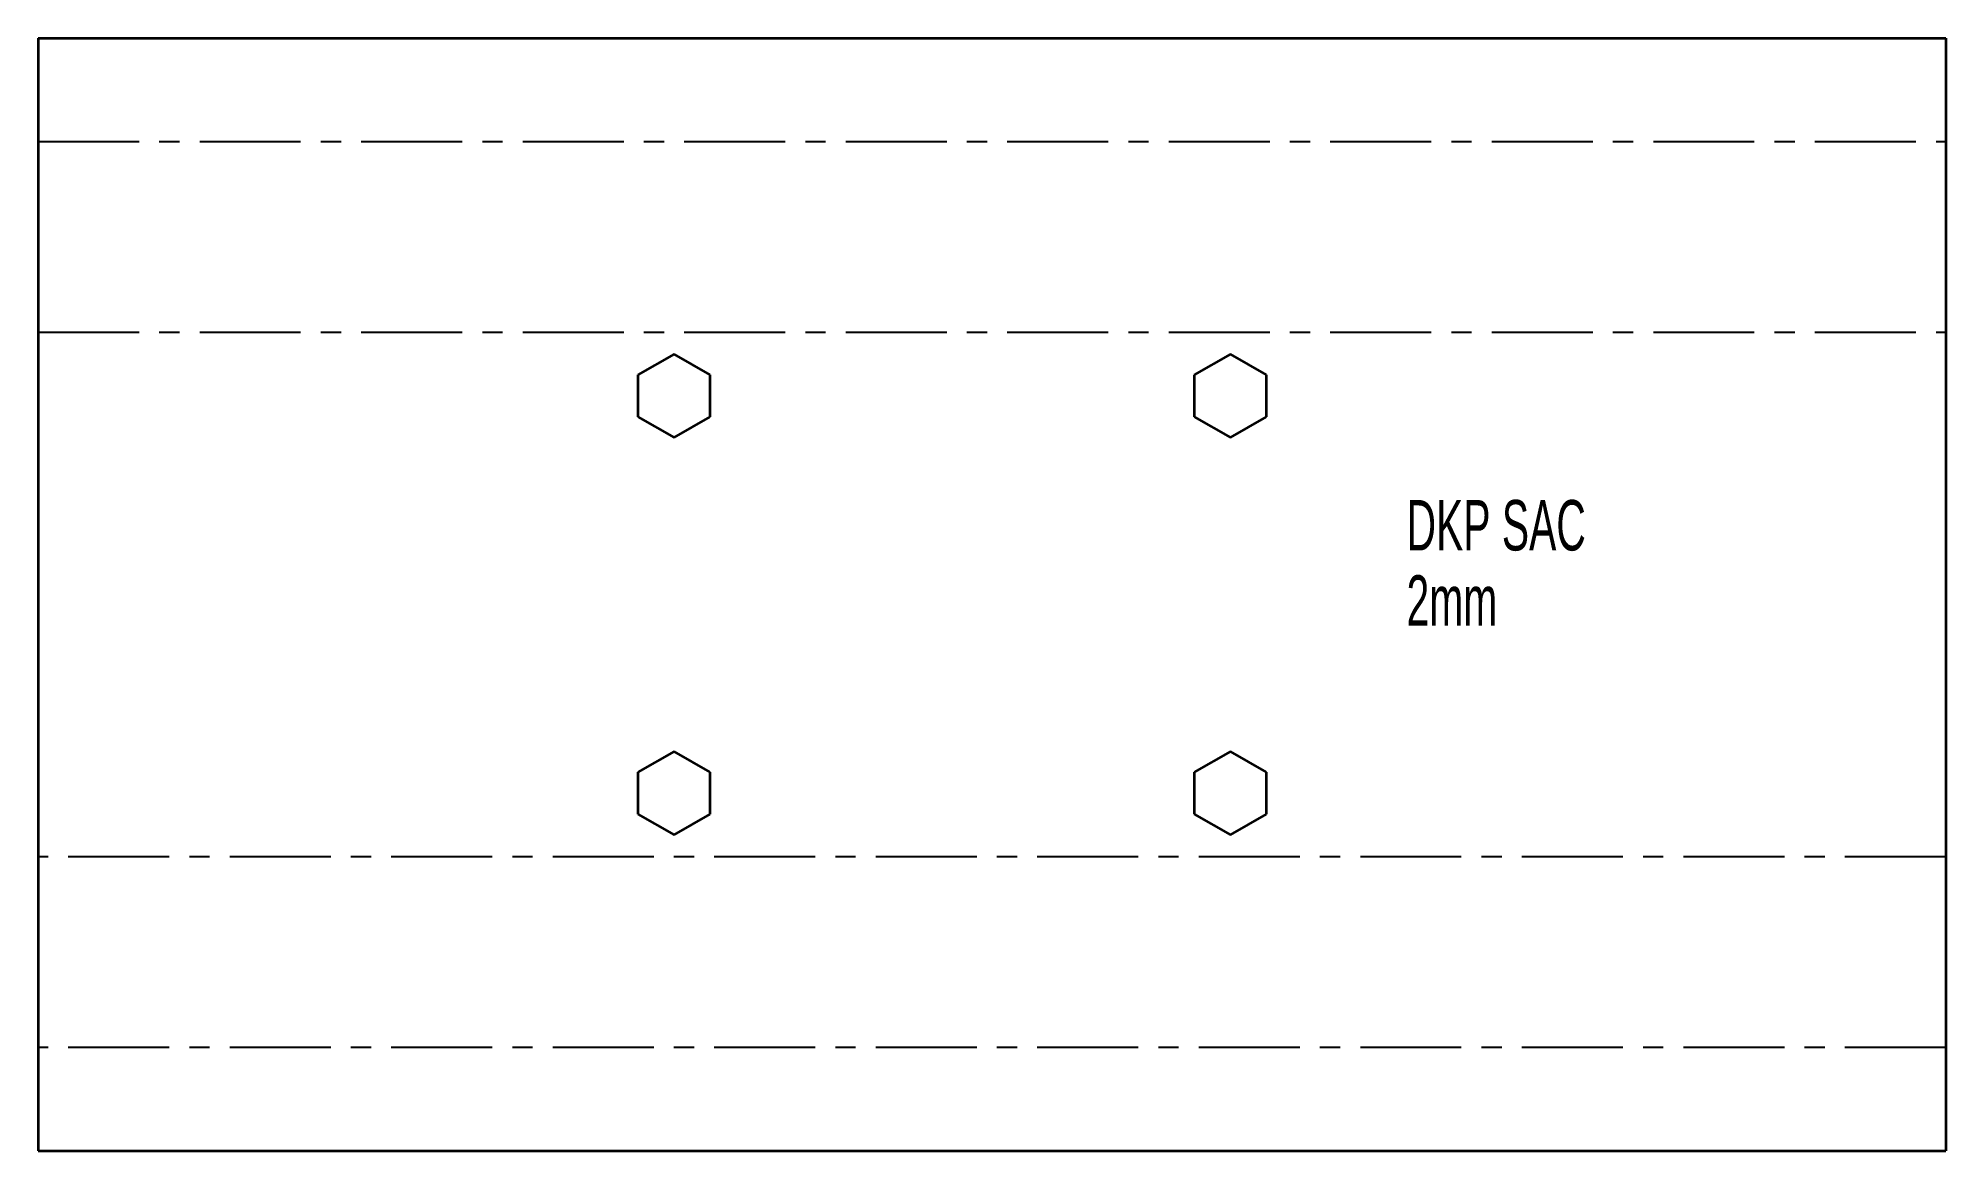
# Model space of a CAD drawing. Header units: millimetres. Extents: x -249 to -9, y 36 to 176.
import ezdxf

# ---------------------------------------------------------------- set-up
doc = ezdxf.new("R2010")
doc.units = ezdxf.units.MM
doc.linetypes.add('CENTERX2', pattern=[20.32, 12.7, -2.54, 2.54, -2.54])
doc.styles.add('SLDTEXTSTYLE0', font='TXT', dxfattribs={"width": 0.605})

# ---------------------------------------------------------------- blocks, each defined once
blk = doc.blocks.new('SW_NOTE_0')
at = {"color": 0, "linetype": 'Continuous', "lineweight": 0, "char_height": 6.35, "attachment_point": 1, "style": 'SLDTEXTSTYLE0'}
for s, insert in [('DKP SAC', (0, 8.19)), ('2mm', (0, -1.28))]:
    blk.add_mtext(s, dxfattribs=dict(at, insert=insert))

msp = doc.modelspace()

# ---------------------------------------------------------------- linework, layer by layer
at = {"color": 7, "linetype": 'Continuous', "lineweight": 35}
for p, q in [((-249.45, 175.52), (-249.45, 35.51)), ((-249.45, 175.52), (-9.45, 175.52)), ((-9.45, 175.52), (-9.45, 35.51)), ((-169.45, 135.76), (-174, 133.14)), ((-164.9, 133.14), (-169.45, 135.76)), ((-99.45, 135.76), (-104, 133.14)), ((-94.9, 133.14), (-99.45, 135.76)), ((-174, 133.14), (-174, 127.88)), ((-164.9, 127.88), (-164.9, 133.14)), ((-104, 133.14), (-104, 127.88)), ((-94.9, 127.88), (-94.9, 133.14)), ((-174, 127.88), (-169.45, 125.26)), ((-169.45, 125.26), (-164.9, 127.88)), ((-104, 127.88), (-99.45, 125.26)), ((-99.45, 125.26), (-94.9, 127.88)), ((-169.45, 85.76), (-174, 83.14)), ((-164.9, 83.14), (-169.45, 85.76)), ((-99.45, 85.76), (-104, 83.14)), ((-94.9, 83.14), (-99.45, 85.76)), ((-174, 83.14), (-174, 77.88)), ((-164.9, 77.88), (-164.9, 83.14)), ((-104, 83.14), (-104, 77.88)), ((-94.9, 77.88), (-94.9, 83.14)), ((-174, 77.88), (-169.45, 75.26)), ((-169.45, 75.26), (-164.9, 77.88)), ((-104, 77.88), (-99.45, 75.26)), ((-99.45, 75.26), (-94.9, 77.88)), ((-249.45, 35.51), (-9.45, 35.51))]:
    msp.add_line(p, q, dxfattribs=at)
at = {"color": 7, "linetype": 'CENTERX2'}
for p, q in [((-249.45, 162.51), (-9.45, 162.51)), ((-249.45, 138.51), (-9.45, 138.51)), ((-9.45, 72.51), (-249.45, 72.51)), ((-9.45, 48.51), (-249.45, 48.51))]:
    msp.add_line(p, q, dxfattribs=at)

# ---------------------------------------------------------------- block references
at = {"color": 7, "linetype": 'Continuous', "lineweight": 0}
msp.add_blockref('SW_NOTE_0', (-77.3, 109.21), dxfattribs=at)

doc.saveas('drawing.dxf')
